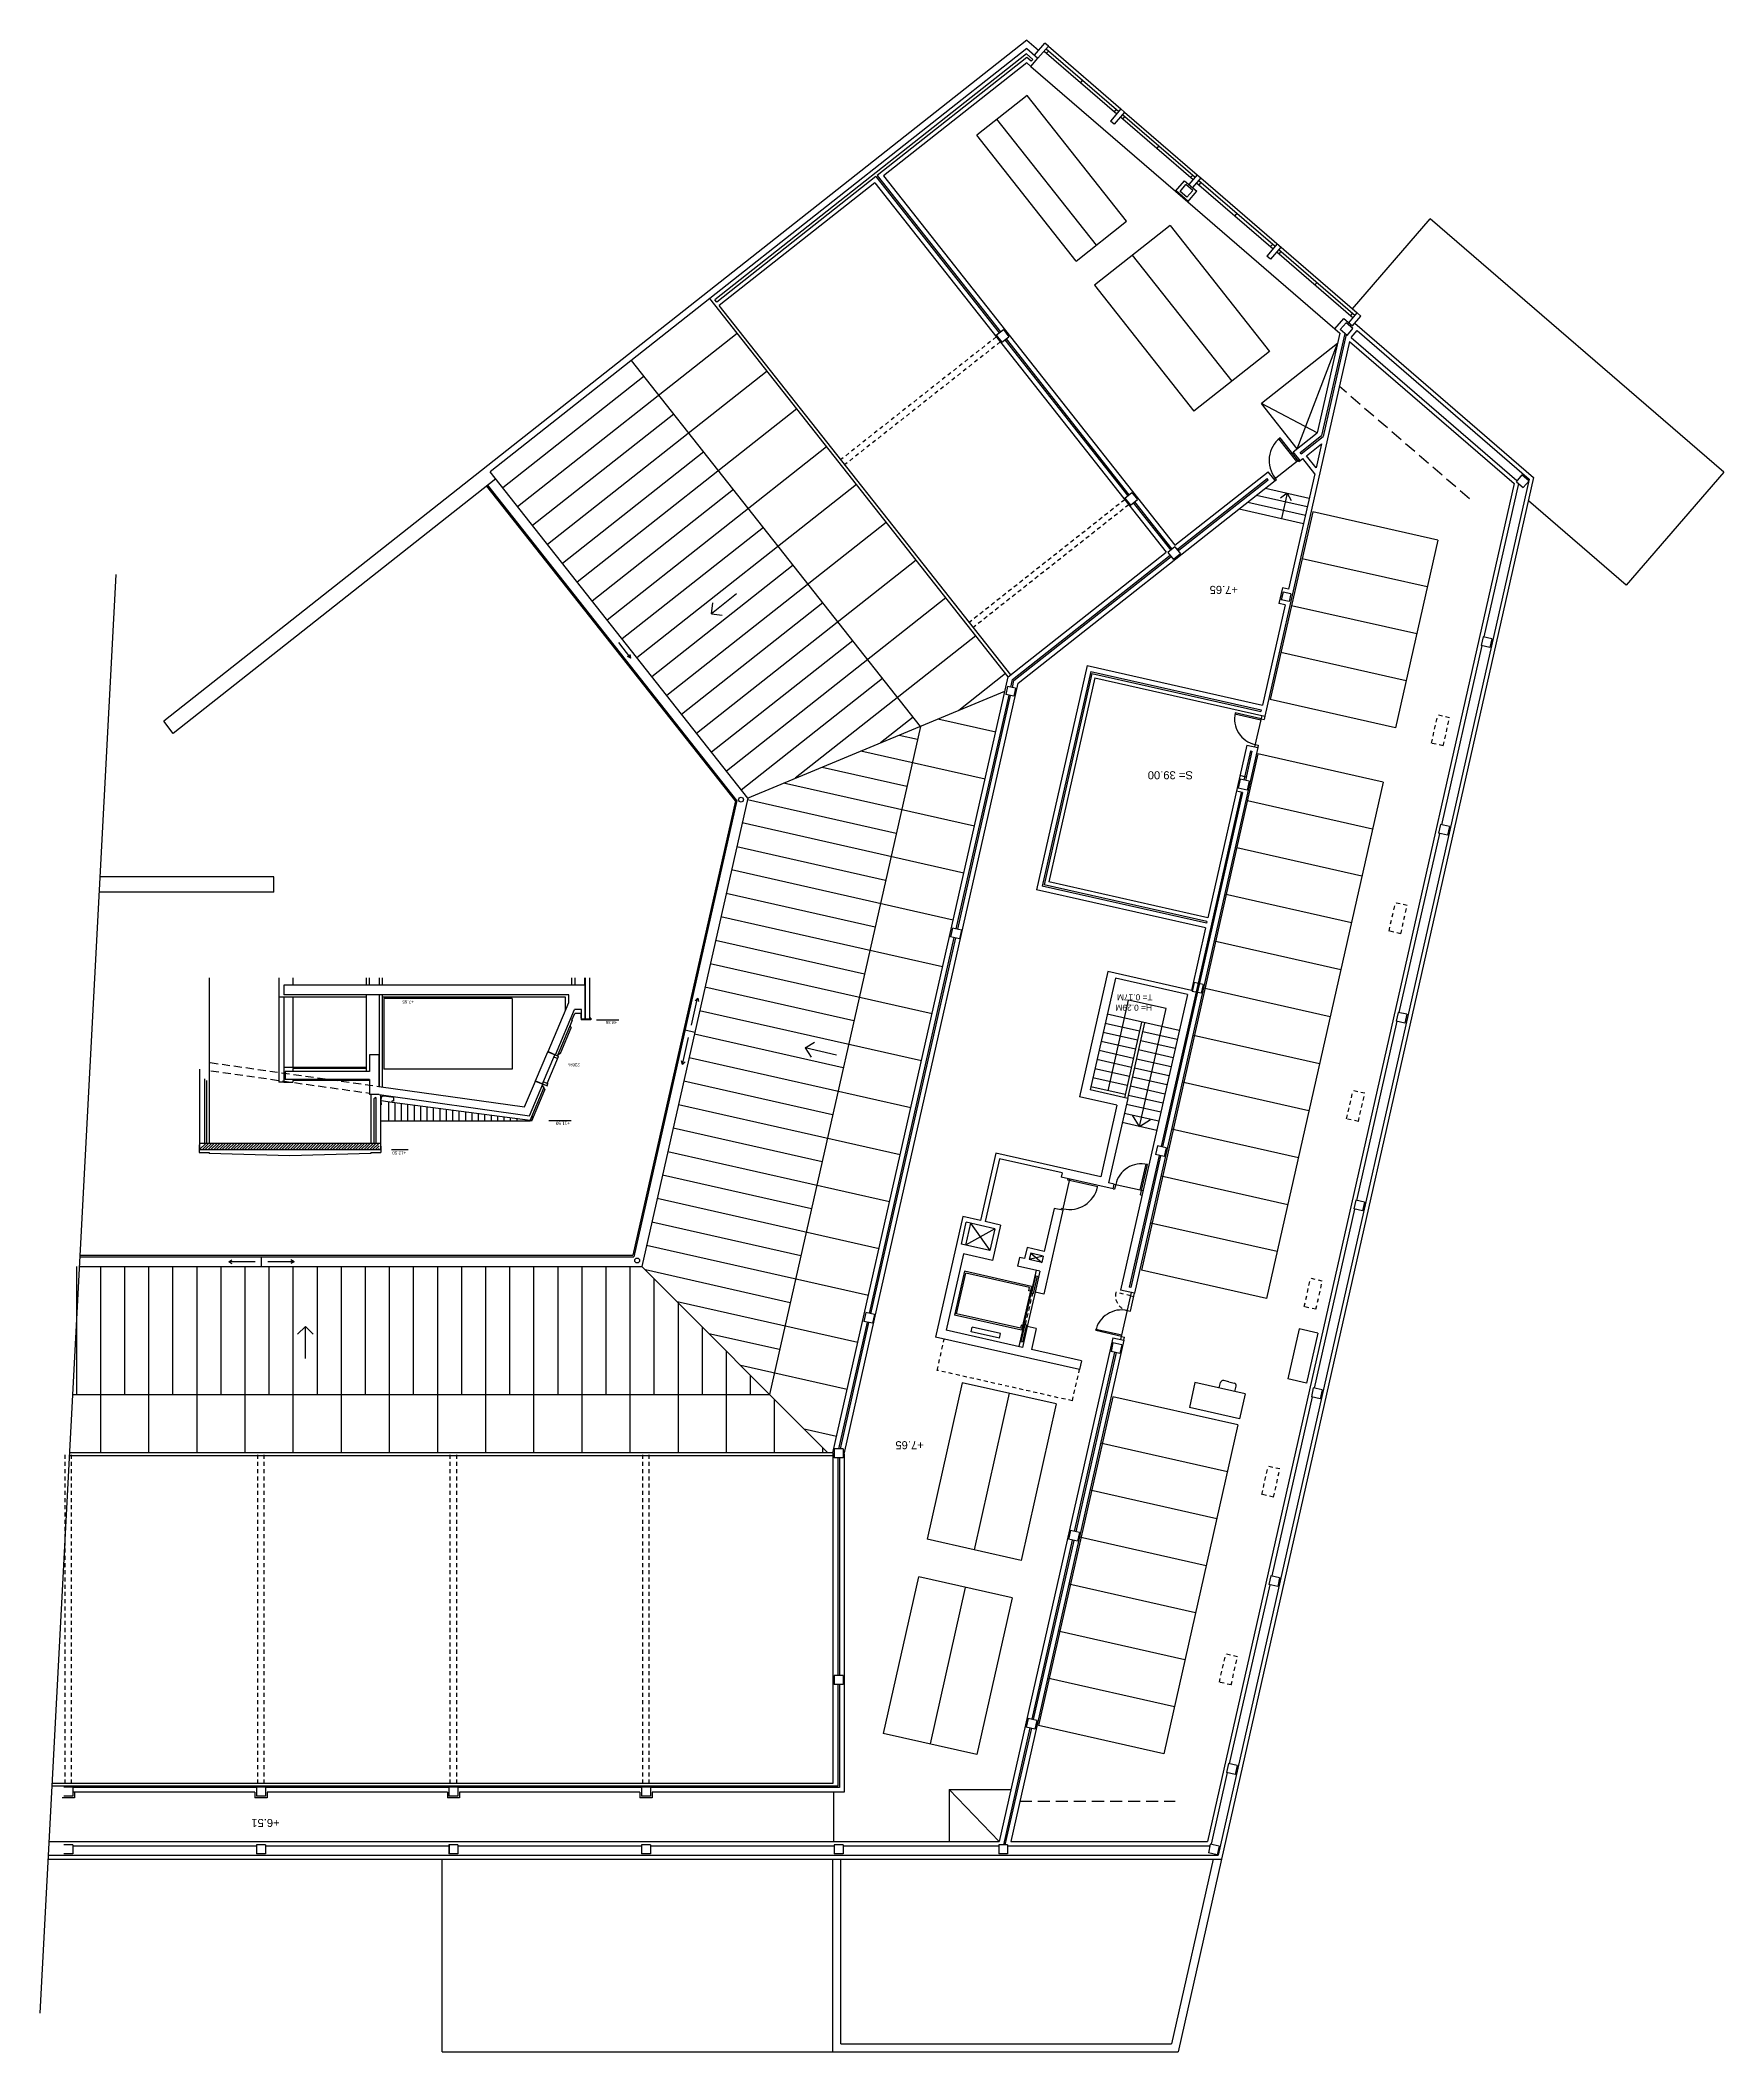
# Model space of a CAD drawing. Extents: x 60 to 232, y 77 to 220.
# Drawn here: x 87.8 to 140.3, y 157.8 to 220.4 of the extents above; entities that cross this region are included whole.
import ezdxf

# ---------------------------------------------------------------- set-up
doc = ezdxf.new("R2010")
doc.units = 0
doc.header["$MEASUREMENT"] = 0
doc.linetypes.add('RAYITAS', pattern=[0.375, 0.25, -0.125])
doc.linetypes.add('RAYITAS2', pattern=[0.1875, 0.125, -0.0625])
doc.layers.get('0').update_dxf_attribs({"linetype": 'CONTINUOUS'})
for name, color, linetype in [('ALB', 7, 'CONTINUOUS'), ('ALBA', 7, 'CONTINUOUS'), ('CARP', 2, 'CONTINUOUS'), ('MUEBLES', 6, 'CONTINUOUS'), ('NIVEL', 7, 'CONTINUOUS'), ('PILARES', 1, 'CONTINUOUS'), ('PROY', 2, 'CONTINUOUS'), ('PROY1', 2, 'RAYITAS'), ('PROY2', 2, 'RAYITAS2'), ('SEC', 1, 'CONTINUOUS'), ('SUPERF', 7, 'CONTINUOUS')]:
    doc.layers.add(name, color=color, linetype=linetype)
doc.styles.add('NIVEL', font='HELVL.SHX', dxfattribs={"height": 0.25})
doc.styles.add('SUPER', font='HELVL.shx', dxfattribs={"height": 0.25})
doc.styles.add('SUPERF', font='HELVL.SHX', dxfattribs={"height": 0.25})

# ---------------------------------------------------------------- blocks, each defined once
blk = doc.blocks.new('*X7')
at = {"color": 0, "ltscale": 2}
for p, q in [((59.58, 394.748), (59.695, 394.863)), ((59.58, 394.837), (59.606, 394.863)), ((59.583, 394.663), (59.783, 394.863)), ((59.671, 394.663), (59.871, 394.863)), ((59.76, 394.663), (59.96, 394.863)), ((59.848, 394.663), (60.048, 394.863)), ((59.937, 394.663), (60.137, 394.863)), ((60.025, 394.663), (60.225, 394.863)), ((60.113, 394.663), (60.313, 394.863)), ((60.202, 394.663), (60.402, 394.863)), ((60.29, 394.663), (60.49, 394.863)), ((60.379, 394.663), (60.579, 394.863)), ((60.467, 394.663), (60.667, 394.863)), ((60.555, 394.663), (60.755, 394.863)), ((60.644, 394.663), (60.844, 394.863)), ((60.732, 394.663), (60.932, 394.863)), ((60.82, 394.663), (61.02, 394.863)), ((60.909, 394.663), (61.109, 394.863)), ((60.997, 394.663), (61.197, 394.863)), ((61.086, 394.663), (61.286, 394.863)), ((61.174, 394.663), (61.374, 394.863)), ((61.262, 394.663), (61.462, 394.863)), ((61.351, 394.663), (61.551, 394.863)), ((61.439, 394.663), (61.639, 394.863)), ((61.528, 394.663), (61.728, 394.863)), ((61.616, 394.663), (61.816, 394.863)), ((61.704, 394.663), (61.904, 394.863)), ((61.793, 394.663), (61.993, 394.863)), ((61.881, 394.663), (62.081, 394.863)), ((61.97, 394.663), (62.17, 394.863)), ((62.058, 394.663), (62.258, 394.863)), ((62.146, 394.663), (62.346, 394.863)), ((62.235, 394.663), (62.435, 394.863)), ((62.323, 394.663), (62.523, 394.863)), ((62.411, 394.663), (62.611, 394.863)), ((62.5, 394.663), (62.7, 394.863)), ((62.588, 394.663), (62.788, 394.863)), ((62.677, 394.663), (62.877, 394.863)), ((62.765, 394.663), (62.965, 394.863)), ((62.853, 394.663), (63.053, 394.863)), ((62.942, 394.663), (63.142, 394.863)), ((63.03, 394.663), (63.23, 394.863)), ((63.119, 394.663), (63.319, 394.863)), ((63.207, 394.663), (63.407, 394.863)), ((63.295, 394.663), (63.495, 394.863)), ((63.384, 394.663), (63.584, 394.863)), ((63.472, 394.663), (63.672, 394.863)), ((63.561, 394.663), (63.761, 394.863)), ((63.649, 394.663), (63.849, 394.863)), ((63.737, 394.663), (63.937, 394.863)), ((63.826, 394.663), (64.026, 394.863)), ((63.914, 394.663), (64.114, 394.863)), ((64.002, 394.663), (64.202, 394.863)), ((64.091, 394.663), (64.291, 394.863)), ((64.179, 394.663), (64.379, 394.863)), ((64.268, 394.663), (64.468, 394.863)), ((64.356, 394.663), (64.556, 394.863)), ((64.444, 394.663), (64.644, 394.863)), ((64.533, 394.663), (64.733, 394.863)), ((64.621, 394.663), (64.821, 394.863)), ((64.71, 394.663), (64.91, 394.863)), ((64.798, 394.663), (64.998, 394.863)), ((64.886, 394.663), (65.086, 394.863)), ((64.975, 394.663), (65.175, 394.863))]:
    blk.add_line(p, q, dxfattribs=at)
blk = doc.blocks.new('SILLA')
at = {"layer": 'MUEBLES'}
for p, q in [((-0.5, 0), (-0.5, 0.167)), ((-0.25, 0.25), (-0.417, 0.25)), ((-0.25, 0.25), (-0.083, 0.25)), ((0, 0), (0, 0.167))]:
    blk.add_line(p, q, dxfattribs=at)
for centre, start, end in [((-0.417, 0.167), 90, 180), ((-0.083, 0.167), 0, 90)]:
    blk.add_arc(centre, 0.0833, start, end, dxfattribs=at)

msp = doc.modelspace()

# ---------------------------------------------------------------- linework, layer by layer
msp.add_line((87.84, 158.95), (90.211, 203.781))
at = {"layer": 'ALB', "ltscale": 2}
for p, q in [((93.107, 191.219), (93.107, 186.067)), ((95.277, 191.219), (95.277, 190.617)), ((104.952, 191.219), (104.952, 189.957)), ((97.997, 190.617), (95.277, 190.617)), ((97.997, 190.617), (97.997, 188.417)), ((104.214, 190.617), (98.497, 190.617)), ((98.497, 190.617), (98.497, 187.818)), ((104.214, 190.212), (104.214, 190.617)), ((104.405, 189.893), (104.495, 190.107)), ((104.702, 190.107), (104.495, 190.107)), ((104.699, 189.982), (104.699, 189.907)), ((104.702, 189.957), (104.702, 190.107)), ((105.002, 189.957), (104.952, 189.957)), ((105.002, 189.957), (105.002, 189.907)), ((105.002, 189.957), (105.002, 189.907)), ((103.961, 188.781), (104.432, 189.893)), ((104.405, 189.893), (104.415, 189.878)), ((104.415, 189.878), (104.423, 189.897)), ((104.423, 189.897), (104.432, 189.893)), ((105.002, 189.907), (104.699, 189.907)), ((103.657, 188.91), (103.664, 188.926)), ((103.657, 188.91), (103.961, 188.781)), ((103.666, 188.925), (103.664, 188.926)), ((97.997, 188.417), (95.427, 188.417)), ((95.427, 188.417), (95.427, 187.967)), ((95.427, 187.967), (95.707, 187.967)), ((98.097, 188.014), (95.707, 188.014)), ((95.707, 188.014), (95.707, 187.967)), ((98.463, 187.326), (98.463, 187.459)), ((98.861, 187.486), (98.543, 187.528)), ((98.861, 187.377), (98.861, 187.486)), ((103.108, 186.767), (103.548, 187.805)), ((103.267, 187.989), (103.275, 188.007)), ((103.27, 187.987), (103.267, 187.989)), ((103.275, 188.007), (103.521, 187.903)), ((103.495, 187.842), (103.521, 187.903)), ((103.495, 187.842), (103.531, 187.791)), ((103.531, 187.791), (103.538, 187.809)), ((103.538, 187.809), (103.548, 187.805)), ((98.463, 187.326), (98.463, 187.254)), ((98.804, 187.334), (98.804, 187.385)), ((98.861, 187.377), (98.804, 187.385)), ((103.108, 186.767), (98.804, 187.334)), ((103.111, 186.761), (103.177, 186.918)), ((103.111, 186.761), (102.961, 186.781)), ((92.797, 185.768), (93.107, 185.768)), ((93.107, 185.768), (93.107, 185.738)), ((98.147, 185.738), (95.622, 185.668)), ((98.147, 185.768), (98.454, 185.768)), ((98.147, 185.768), (98.147, 185.738))]:
    msp.add_line(p, q, dxfattribs=at)
msp.add_arc((98.533, 187.459), 0.07, 82.48417, 180, dxfattribs=at)
at = {"layer": 'ALBA'}
for p, q in [((118.581, 220.174), (108.705, 212.38)), ((118.581, 220.174), (118.933, 219.87)), ((118.82, 219.968), (119.143, 220.342)), ((118.933, 219.87), (119.257, 220.244)), ((119.257, 220.244), (119.143, 220.342)), ((118.578, 220.005), (108.864, 212.34)), ((118.587, 219.898), (113.921, 216.216)), ((118.583, 219.729), (114.119, 216.207)), ((118.578, 220.005), (118.773, 219.837)), ((118.714, 219.616), (118.583, 219.729)), ((118.723, 219.78), (118.587, 219.898)), ((118.714, 219.616), (118.933, 219.87)), ((118.723, 219.78), (118.773, 219.837)), ((121.519, 218.291), (121.192, 217.913)), ((121.633, 218.193), (121.306, 217.815)), ((121.519, 218.291), (121.633, 218.193)), ((121.306, 217.815), (121.192, 217.913)), ((113.882, 216.185), (108.92, 212.269)), ((113.845, 215.99), (109, 212.167)), ((113.845, 215.99), (122.927, 204.48)), ((113.882, 216.185), (117.727, 211.312)), ((113.921, 216.216), (117.766, 211.343)), ((114.119, 216.207), (123.202, 204.697)), ((123.22, 215.726), (123.501, 216.052)), ((123.22, 215.726), (123.599, 215.399)), ((123.24, 215.749), (123.618, 215.422)), ((123.501, 216.052), (123.88, 215.725)), ((123.599, 215.399), (123.88, 215.725)), ((123.895, 216.24), (123.634, 215.937)), ((124.009, 216.142), (123.747, 215.839)), ((123.895, 216.24), (124.009, 216.142)), ((126.389, 214.087), (126.063, 213.709)), ((126.503, 213.989), (126.176, 213.611)), ((126.389, 214.087), (126.503, 213.989)), ((126.176, 213.611), (126.063, 213.709)), ((118.005, 200.595), (108.705, 212.38)), ((108.92, 212.269), (108.864, 212.34)), ((118.083, 200.657), (109, 212.167)), ((128.622, 211.631), (128.883, 211.934)), ((128.997, 211.836), (128.883, 211.934)), ((128.34, 211.306), (127.638, 208.197)), ((128.492, 211.295), (127.773, 208.112)), ((128.535, 211.258), (127.818, 208.084)), ((128.185, 211.441), (128.466, 211.766)), ((128.185, 211.441), (128.34, 211.306)), ((128.466, 211.766), (128.736, 211.533)), ((128.695, 211.171), (128.879, 211.383)), ((128.736, 211.533), (128.997, 211.836)), ((128.804, 211.613), (134.377, 206.802)), ((128.879, 211.383), (134.238, 206.757)), ((117.9, 211.093), (121.73, 206.24)), ((117.939, 211.123), (121.769, 206.271)), ((128.268, 210.987), (125.898, 209.117)), ((128.641, 211.046), (126.002, 199.365)), ((128.641, 211.046), (133.771, 206.617)), ((128.695, 211.171), (133.856, 206.716)), ((127.013, 207.704), (125.898, 209.117)), ((126.89, 207.607), (127.638, 208.197)), ((127.1, 207.582), (127.773, 208.112)), ((127.107, 207.332), (126.89, 207.607)), ((127.131, 207.542), (127.1, 207.582)), ((127.131, 207.542), (127.818, 208.084)), ((127.303, 207.487), (127.765, 207.852)), ((127.598, 207.112), (127.303, 207.487)), ((127.765, 207.852), (127.598, 207.112)), ((123.202, 204.697), (126.105, 206.987)), ((126.322, 206.712), (126.105, 206.987)), ((127.556, 206.924), (126.743, 203.326)), ((127.107, 207.332), (127.185, 207.394)), ((127.556, 206.924), (127.185, 207.394)), ((118.319, 200.397), (126.322, 206.712)), ((123.295, 204.579), (126.08, 206.776)), ((123.326, 204.54), (126.111, 206.737)), ((133.771, 206.617), (124.213, 164.301)), ((134.238, 206.757), (124.553, 163.876)), ((134.377, 206.802), (124.653, 163.751)), ((126.111, 206.737), (126.08, 206.776)), ((133.905, 206.622), (132.825, 201.84)), ((121.903, 206.02), (123.068, 204.544)), ((121.942, 206.051), (123.107, 204.575)), ((118.005, 200.595), (122.927, 204.48)), ((118.139, 200.51), (123.048, 204.384)), ((118.184, 200.482), (123.079, 204.344)), ((123.295, 204.579), (123.326, 204.54)), ((126.548, 203.37), (126.438, 202.883)), ((126.743, 203.326), (126.548, 203.37)), ((126.633, 202.839), (125.926, 199.71)), ((126.633, 202.839), (126.438, 202.883)), ((132.763, 201.567), (131.503, 195.987)), ((112.544, 176.416), (118.005, 200.595)), ((120.464, 200.944), (118.887, 193.962)), ((120.577, 200.764), (119.066, 194.076)), ((120.615, 200.704), (119.126, 194.113)), ((120.464, 200.944), (125.926, 199.71)), ((120.577, 200.764), (125.893, 199.564)), ((120.615, 200.704), (125.882, 199.515)), ((113.842, 180.579), (118.319, 200.397)), ((116.385, 192.743), (118.03, 200.028)), ((116.434, 192.732), (118.079, 200.017)), ((118.085, 200.272), (118.139, 200.51)), ((118.134, 200.261), (118.184, 200.482)), ((120.706, 200.561), (119.27, 194.204)), ((120.706, 200.561), (126.002, 199.365)), ((125.893, 199.564), (125.882, 199.515)), ((125.782, 198.389), (121.941, 181.385)), ((125.44, 198.466), (124.225, 193.085)), ((125.554, 198.287), (125.348, 197.377)), ((125.602, 198.276), (125.397, 197.366)), ((125.44, 198.466), (125.782, 198.389)), ((125.554, 198.287), (125.602, 198.276)), ((125.421, 197.474), (125.226, 197.518)), ((125.311, 196.986), (122.817, 185.945)), ((125.267, 196.996), (124.339, 192.885)), ((125.311, 196.986), (125.116, 197.03)), ((131.442, 195.714), (130.181, 190.135)), ((124.154, 192.773), (118.887, 193.962)), ((124.187, 192.919), (119.066, 194.076)), ((124.198, 192.968), (119.126, 194.113)), ((124.225, 193.085), (119.27, 194.204)), ((113.678, 180.759), (116.323, 192.469)), ((113.727, 180.748), (116.372, 192.458)), ((124.339, 192.885), (122.773, 185.955)), ((124.154, 192.773), (123.714, 190.822)), ((124.198, 192.968), (124.187, 192.919)), ((121.105, 191.411), (120.223, 187.509)), ((121.345, 191.203), (120.558, 187.721)), ((123.714, 190.822), (121.105, 191.411)), ((123.588, 190.696), (121.345, 191.203)), ((123.588, 190.696), (121.507, 181.483)), ((130.12, 189.862), (128.859, 184.282)), ((121.394, 187.245), (120.223, 187.509)), ((121.729, 187.456), (120.558, 187.721)), ((121.729, 187.456), (121.135, 184.828)), ((121.394, 187.245), (120.89, 185.016)), ((117.618, 185.755), (117.143, 183.652)), ((117.731, 185.576), (117.289, 183.619)), ((120.89, 185.016), (117.618, 185.755)), ((119.682, 185.135), (117.731, 185.576)), ((122.707, 185.683), (121.779, 181.576)), ((122.756, 185.671), (121.828, 181.565)), ((119.682, 185.135), (119.653, 185.008)), ((121.272, 184.643), (119.653, 185.008)), ((121.306, 184.789), (121.135, 184.828)), ((121.272, 184.643), (121.306, 184.789)), ((116.587, 183.778), (115.739, 180.022)), ((117.143, 183.652), (116.587, 183.778)), ((119.706, 183.971), (119.117, 181.361)), ((119.433, 184.033), (119.13, 182.691)), ((119.706, 183.971), (119.433, 184.033)), ((128.798, 184.009), (127.538, 178.43)), ((116.546, 182.916), (116.7, 183.598)), ((117.588, 183.398), (116.7, 183.598)), ((117.767, 183.511), (117.289, 183.619)), ((117.588, 183.398), (117.433, 182.715)), ((117.767, 183.511), (117.518, 182.409)), ((116.611, 182.614), (116.073, 180.234)), ((117.433, 182.715), (116.546, 182.916)), ((117.518, 182.409), (116.611, 182.614)), ((118.36, 182.506), (118.298, 182.233)), ((118.516, 182.471), (118.36, 182.506)), ((118.593, 182.812), (118.516, 182.471)), ((119.13, 182.691), (118.593, 182.812)), ((118.707, 182.633), (118.663, 182.437)), ((119.053, 182.349), (118.663, 182.437)), ((119.097, 182.544), (118.707, 182.633)), ((119.097, 182.544), (119.053, 182.349)), ((118.991, 182.076), (118.298, 182.233)), ((118.991, 182.076), (118.843, 181.423)), ((119.117, 181.361), (118.843, 181.423)), ((121.941, 181.385), (121.507, 181.483)), ((121.828, 181.565), (121.779, 181.576)), ((112.894, 176.377), (113.842, 180.579)), ((112.724, 176.537), (113.617, 180.486)), ((112.776, 176.537), (113.665, 180.475)), ((120.226, 179.009), (115.739, 180.022)), ((118.453, 179.696), (116.073, 180.234)), ((121.269, 179.999), (117.724, 164.301)), ((121.611, 179.922), (118.083, 164.301)), ((118.601, 180.35), (118.453, 179.696)), ((118.874, 180.288), (118.601, 180.35)), ((118.874, 180.288), (118.727, 179.635)), ((121.269, 179.999), (121.611, 179.922)), ((120.287, 179.282), (118.727, 179.635)), ((121.321, 179.547), (120.061, 173.967)), ((121.37, 179.536), (120.11, 173.956)), ((120.287, 179.282), (120.226, 179.009)), ((121.321, 179.547), (121.37, 179.536)), ((127.476, 178.156), (126.216, 172.577)), ((112.544, 176.316), (88.759, 176.316)), ((112.544, 176.416), (88.764, 176.416)), ((112.544, 176.416), (112.544, 166.106)), ((112.694, 176.257), (112.694, 169.471)), ((112.744, 176.257), (112.744, 169.471)), ((112.894, 176.377), (112.894, 165.836)), ((119.999, 173.694), (118.739, 168.115)), ((120.048, 173.683), (118.788, 168.104)), ((126.154, 172.304), (124.894, 166.724)), ((112.694, 169.191), (112.694, 166.026)), ((112.744, 169.191), (112.744, 165.986)), ((118.677, 167.841), (117.854, 164.196)), ((118.726, 167.83), (117.905, 164.196)), ((124.832, 166.451), (124.328, 164.218)), ((112.694, 166.026), (88.214, 166.026)), ((112.544, 166.106), (88.219, 166.106)), ((88.908, 165.666), (88.528, 165.666)), ((94.578, 165.986), (88.858, 165.986)), ((94.528, 165.836), (88.858, 165.836)), ((88.908, 165.836), (88.908, 165.666)), ((94.528, 165.836), (94.528, 165.666)), ((94.908, 165.666), (94.528, 165.666)), ((100.578, 165.986), (94.858, 165.986)), ((100.528, 165.836), (94.908, 165.836)), ((94.908, 165.836), (94.908, 165.666)), ((100.528, 165.836), (100.528, 165.666)), ((100.908, 165.666), (100.528, 165.666)), ((106.578, 165.986), (100.858, 165.986)), ((106.529, 165.836), (100.908, 165.836)), ((100.908, 165.836), (100.908, 165.666)), ((106.529, 165.836), (106.529, 165.666)), ((106.909, 165.666), (106.529, 165.666)), ((112.744, 165.986), (106.858, 165.986)), ((106.909, 165.836), (106.909, 165.666)), ((112.894, 165.836), (106.909, 165.836)), ((116.168, 165.926), (118.091, 165.926)), ((116.168, 165.926), (116.168, 164.301)), ((88.123, 164.301), (117.724, 164.301)), ((118.083, 164.301), (124.213, 164.301)), ((88.094, 163.751), (124.653, 163.751)), ((88.101, 163.876), (124.553, 163.876)), ((88.858, 164.171), (94.579, 164.171)), ((94.858, 164.171), (100.579, 164.171)), ((100.858, 164.171), (106.579, 164.171)), ((106.858, 164.171), (112.579, 164.171)), ((112.859, 164.171), (117.708, 164.171)), ((117.988, 164.171), (124.291, 164.171))]:
    msp.add_line(p, q, dxfattribs=at)
at = {"layer": 'ALBA', "ltscale": 2}
for p, q in [((92.807, 188.368), (92.807, 186.018)), ((98.147, 187.58), (98.147, 186.067)), ((98.447, 187.574), (98.447, 186.067)), ((92.797, 186.008), (92.797, 185.768)), ((95.622, 185.668), (93.107, 185.738)), ((98.454, 185.972), (98.454, 185.768))]:
    msp.add_line(p, q, dxfattribs=at)
at = {"layer": 'CARP'}
for p, q in [((119.126, 220.093), (121.388, 218.14)), ((119.191, 220.169), (121.454, 218.216)), ((119.202, 220.028), (119.267, 220.103)), ((120.323, 219.192), (120.257, 219.117)), ((121.313, 218.205), (121.378, 218.281)), ((121.502, 218.042), (123.765, 216.089)), ((121.567, 218.118), (123.83, 216.164)), ((121.578, 217.977), (121.643, 218.052)), ((122.699, 217.141), (122.633, 217.065)), ((123.689, 216.154), (123.754, 216.23)), ((123.878, 215.991), (126.259, 213.936)), ((123.943, 216.066), (126.324, 214.011)), ((123.954, 215.925), (124.019, 216.001)), ((124.009, 216.142), (128.883, 211.934)), ((125.134, 215.039), (125.068, 214.963)), ((126.183, 214.001), (126.248, 214.077)), ((126.372, 213.838), (128.753, 211.783)), ((126.438, 213.913), (128.818, 211.858)), ((126.448, 213.772), (126.513, 213.848)), ((127.628, 212.886), (127.562, 212.81)), ((128.677, 211.848), (128.742, 211.924)), ((126.997, 207.309), (126.44, 208.015)), ((127.067, 207.301), (126.479, 208.047)), ((126.291, 206.752), (127.076, 207.371)), ((127.067, 207.301), (127.107, 207.332)), ((125.746, 206.258), (127.325, 205.902)), ((126.019, 206.473), (127.384, 206.165)), ((126.322, 206.712), (126.361, 206.743)), ((126.361, 206.743), (126.33, 206.783)), ((126.701, 206.319), (126.495, 206.166)), ((126.701, 206.319), (126.523, 205.529)), ((126.701, 206.319), (126.822, 206.092)), ((125.201, 205.828), (127.206, 205.375)), ((125.473, 206.043), (127.265, 205.638)), ((125.874, 199.25), (125.069, 199.432)), ((125.883, 199.289), (125.078, 199.471)), ((125.905, 199.387), (125.684, 198.411)), ((126.002, 199.365), (125.98, 199.267)), ((125.883, 199.289), (125.98, 199.267)), ((125.701, 198.484), (125.798, 198.462)), ((125.798, 198.462), (125.782, 198.389)), ((95.119, 193.881), (95.119, 194.361)), ((122.164, 189.839), (121.631, 187.478)), ((121.729, 187.456), (122.262, 189.817)), ((119.706, 183.971), (119.926, 184.947)), ((119.867, 184.909), (119.878, 184.958)), ((122.12, 184.605), (122.302, 185.41)), ((122.126, 184.45), (122.341, 185.401)), ((120.793, 184.7), (119.867, 184.909)), ((121.272, 184.643), (121.321, 184.632)), ((121.306, 184.789), (122.208, 184.585)), ((121.354, 184.778), (121.321, 184.632)), ((122.126, 184.45), (122.175, 184.439)), ((119.657, 183.982), (119.668, 184.031)), ((119.717, 184.02), (119.668, 184.031)), ((118.73, 181.602), (116.643, 182.074)), ((118.67, 181.564), (116.68, 182.014)), ((118.866, 181.93), (118.915, 181.919)), ((118.697, 181.456), (118.648, 181.467)), ((118.745, 181.394), (118.793, 181.383)), ((121.513, 179.944), (121.844, 181.407)), ((121.815, 180.824), (121.941, 181.385)), ((121.822, 181.31), (121.919, 181.288)), ((118.422, 180.236), (116.334, 180.708)), ((118.384, 180.296), (116.394, 180.746)), ((121.717, 180.846), (121.815, 180.824)), ((116.851, 180.181), (116.884, 180.327)), ((117.729, 179.983), (117.762, 180.129)), ((118.455, 180.383), (118.406, 180.394)), ((118.524, 180.418), (118.573, 180.407)), ((121.535, 180.042), (120.731, 180.223)), ((121.544, 180.081), (120.739, 180.262)), ((121.535, 180.042), (121.633, 180.02)), ((121.611, 179.922), (121.633, 180.02)), ((118.403, 179.882), (118.452, 179.871))]:
    msp.add_line(p, q, dxfattribs=at)
for centre, radius, start, end in [((127.036, 207.34), 0.9, 128.27716, 218.27716), ((125.883, 199.289), 0.825, 167.27255, 257.27255), ((122.159, 184.596), 0.825, 77.27255, 167.27255), ((119.915, 184.898), 0.9, 257.27255, 347.27255), ((121.535, 180.042), 0.825, 77.27255, 167.27255)]:
    msp.add_arc(centre, radius, start, end, dxfattribs=at)
at = {"layer": 'MUEBLES'}
for p, q in [((127.493, 205.74), (126.171, 199.887)), ((131.395, 204.858), (127.493, 205.74)), ((131.395, 204.858), (130.073, 199.006)), ((131.065, 203.395), (127.163, 204.277)), ((130.734, 201.932), (126.832, 202.813)), ((130.404, 200.469), (126.502, 201.35)), ((130.073, 199.006), (126.171, 199.887)), ((125.789, 198.196), (122.154, 182.102)), ((129.691, 197.315), (125.789, 198.196)), ((129.691, 197.315), (126.056, 181.22)), ((129.361, 195.852), (125.459, 196.733)), ((129.03, 194.389), (125.129, 195.27)), ((128.7, 192.926), (124.749, 193.818)), ((128.369, 191.462), (124.419, 192.355)), ((128.039, 189.999), (124.088, 190.892)), ((127.708, 188.536), (123.782, 189.423)), ((127.378, 187.073), (123.427, 187.965)), ((127.047, 185.61), (123.097, 186.502)), ((126.717, 184.147), (122.767, 185.039)), ((126.386, 182.684), (122.436, 183.576)), ((126.056, 181.22), (122.154, 182.102)), ((127.068, 180.278), (126.716, 178.718)), ((127.654, 180.146), (127.068, 180.278)), ((127.654, 180.146), (127.301, 178.586)), ((127.301, 178.586), (126.716, 178.718)), ((121.265, 178.163), (118.951, 167.921)), ((125.166, 177.282), (121.265, 178.163)), ((123.826, 178.61), (123.65, 177.829)), ((125.387, 178.257), (123.826, 178.61)), ((125.387, 178.257), (125.211, 177.477)), ((125.211, 177.477), (123.65, 177.829)), ((125.166, 177.282), (122.853, 167.04)), ((124.836, 175.819), (120.886, 176.711)), ((124.506, 174.356), (120.555, 175.248)), ((124.175, 172.892), (120.225, 173.785)), ((123.845, 171.429), (119.894, 172.322)), ((123.514, 169.966), (119.564, 170.858)), ((123.184, 168.503), (119.233, 169.395)), ((122.853, 167.04), (118.951, 167.921))]:
    msp.add_line(p, q, dxfattribs=at)
at = {"layer": 'MUEBLES', "ltscale": 2}
for p, q in [((102.547, 190.567), (98.547, 190.567)), ((98.547, 190.567), (98.547, 188.367)), ((102.547, 190.567), (102.547, 188.367)), ((102.547, 188.367), (98.547, 188.367))]:
    msp.add_line(p, q, dxfattribs=at)
at = {"layer": 'PILARES'}
for p, q in [((123.362, 215.722), (123.545, 215.934)), ((123.574, 215.54), (123.362, 215.722)), ((123.757, 215.751), (123.545, 215.934)), ((123.574, 215.54), (123.757, 215.751)), ((117.635, 211.24), (117.855, 211.414)), ((117.635, 211.24), (117.809, 211.02)), ((117.855, 211.414), (118.028, 211.194)), ((128.351, 211.416), (128.534, 211.628)), ((128.563, 211.233), (128.351, 211.416)), ((128.746, 211.445), (128.534, 211.628)), ((128.563, 211.233), (128.746, 211.445)), ((117.809, 211.02), (118.028, 211.194)), ((133.841, 206.677), (134.024, 206.889)), ((134.024, 206.889), (134.236, 206.706)), ((121.638, 206.167), (121.858, 206.341)), ((121.858, 206.341), (122.031, 206.121)), ((133.841, 206.677), (134.053, 206.494)), ((134.053, 206.494), (134.236, 206.706)), ((121.638, 206.167), (121.812, 205.947)), ((121.812, 205.947), (122.031, 206.121)), ((123.197, 204.646), (122.978, 204.472)), ((122.978, 204.472), (123.151, 204.253)), ((123.371, 204.426), (123.151, 204.253)), ((123.197, 204.646), (123.371, 204.426)), ((126.569, 203.237), (126.514, 202.994)), ((126.813, 203.182), (126.569, 203.237)), ((126.813, 203.182), (126.758, 202.939)), ((126.758, 202.939), (126.514, 202.994)), ((132.801, 201.845), (132.739, 201.572)), ((133.074, 201.784), (132.801, 201.845)), ((133.012, 201.511), (132.739, 201.572)), ((133.074, 201.784), (133.012, 201.511)), ((117.988, 200.294), (117.933, 200.05)), ((118.177, 199.995), (117.933, 200.05)), ((118.232, 200.239), (117.988, 200.294)), ((118.232, 200.239), (118.177, 199.995)), ((125.236, 197.403), (125.174, 197.13)), ((125.448, 197.068), (125.174, 197.13)), ((125.509, 197.341), (125.236, 197.403)), ((125.509, 197.341), (125.448, 197.068)), ((131.479, 195.993), (131.417, 195.72)), ((131.69, 195.658), (131.417, 195.72)), ((131.752, 195.931), (131.479, 195.993)), ((131.752, 195.931), (131.69, 195.658)), ((116.273, 192.768), (116.211, 192.495)), ((116.484, 192.433), (116.211, 192.495)), ((116.546, 192.706), (116.273, 192.768)), ((116.546, 192.706), (116.484, 192.433)), ((123.805, 191.068), (123.743, 190.795)), ((124.016, 190.733), (123.743, 190.795)), ((124.078, 191.006), (123.805, 191.068)), ((124.078, 191.006), (124.016, 190.733)), ((130.157, 190.14), (130.095, 189.867)), ((130.43, 190.079), (130.157, 190.14)), ((130.43, 190.079), (130.368, 189.805)), ((130.368, 189.805), (130.095, 189.867)), ((122.656, 185.981), (122.594, 185.708)), ((122.868, 185.646), (122.594, 185.708)), ((122.929, 185.919), (122.656, 185.981)), ((122.929, 185.919), (122.868, 185.646)), ((128.835, 184.288), (128.773, 184.015)), ((129.108, 184.226), (128.835, 184.288)), ((129.047, 183.953), (128.773, 184.015)), ((129.108, 184.226), (129.047, 183.953)), ((113.566, 180.785), (113.504, 180.512)), ((113.839, 180.723), (113.566, 180.785)), ((113.839, 180.723), (113.777, 180.45)), ((113.777, 180.45), (113.504, 180.512)), ((121.27, 179.845), (121.209, 179.572)), ((121.482, 179.51), (121.209, 179.572)), ((121.544, 179.783), (121.27, 179.845)), ((121.544, 179.783), (121.482, 179.51)), ((127.513, 178.435), (127.452, 178.162)), ((127.725, 178.1), (127.452, 178.162)), ((127.786, 178.373), (127.513, 178.435)), ((127.786, 178.373), (127.725, 178.1)), ((112.579, 176.537), (112.579, 176.257)), ((112.859, 176.537), (112.579, 176.537)), ((112.859, 176.257), (112.579, 176.257)), ((112.859, 176.537), (112.859, 176.257)), ((119.949, 173.993), (119.887, 173.719)), ((120.16, 173.658), (119.887, 173.719)), ((120.222, 173.931), (119.949, 173.993)), ((120.222, 173.931), (120.16, 173.658)), ((126.191, 172.583), (126.13, 172.309)), ((126.464, 172.521), (126.191, 172.583)), ((126.464, 172.521), (126.403, 172.248)), ((126.403, 172.248), (126.13, 172.309)), ((112.579, 169.471), (112.579, 169.191)), ((112.859, 169.471), (112.579, 169.471)), ((112.859, 169.471), (112.859, 169.191)), ((112.859, 169.191), (112.579, 169.191)), ((118.627, 168.14), (118.565, 167.867)), ((118.9, 168.078), (118.627, 168.14)), ((118.9, 168.078), (118.838, 167.805)), ((118.838, 167.805), (118.565, 167.867)), ((124.869, 166.73), (124.808, 166.457)), ((125.081, 166.395), (124.808, 166.457)), ((125.143, 166.668), (124.869, 166.73)), ((125.143, 166.668), (125.081, 166.395)), ((88.858, 165.996), (88.578, 165.996)), ((88.858, 165.716), (88.578, 165.716)), ((88.858, 165.996), (88.858, 165.716)), ((94.578, 165.996), (94.578, 165.716)), ((94.858, 165.996), (94.578, 165.996)), ((94.858, 165.716), (94.578, 165.716)), ((94.858, 165.996), (94.858, 165.716)), ((100.858, 165.996), (100.578, 165.996)), ((100.578, 165.996), (100.578, 165.716)), ((100.858, 165.716), (100.578, 165.716)), ((100.858, 165.996), (100.858, 165.716)), ((106.578, 165.996), (106.578, 165.716)), ((106.858, 165.996), (106.578, 165.996)), ((106.858, 165.716), (106.578, 165.716)), ((106.859, 165.996), (106.579, 165.996)), ((106.579, 165.996), (106.579, 165.716)), ((106.859, 165.716), (106.579, 165.716)), ((106.858, 165.996), (106.858, 165.716)), ((106.859, 165.996), (106.859, 165.716)), ((88.858, 164.196), (88.578, 164.196)), ((88.858, 163.916), (88.578, 163.916)), ((88.859, 164.196), (88.579, 164.196)), ((88.859, 163.916), (88.579, 163.916)), ((88.858, 164.196), (88.858, 163.916)), ((88.859, 164.196), (88.859, 163.916)), ((94.858, 164.196), (94.578, 164.196)), ((94.578, 164.196), (94.578, 163.916)), ((94.858, 163.916), (94.578, 163.916)), ((94.579, 164.196), (94.579, 163.916)), ((94.859, 164.196), (94.579, 164.196)), ((94.859, 163.916), (94.579, 163.916)), ((94.858, 164.196), (94.858, 163.916)), ((94.859, 164.196), (94.859, 163.916)), ((100.578, 164.196), (100.578, 163.916)), ((100.858, 164.196), (100.578, 164.196)), ((100.858, 163.916), (100.578, 163.916)), ((100.859, 164.196), (100.579, 164.196)), ((100.579, 164.196), (100.579, 163.916)), ((100.859, 163.916), (100.579, 163.916)), ((100.858, 164.196), (100.858, 163.916)), ((100.859, 164.196), (100.859, 163.916)), ((106.858, 164.196), (106.578, 164.196)), ((106.578, 164.196), (106.578, 163.916)), ((106.858, 163.916), (106.578, 163.916)), ((106.579, 164.196), (106.579, 163.916)), ((106.859, 164.196), (106.579, 164.196)), ((106.859, 163.916), (106.579, 163.916)), ((106.858, 164.196), (106.858, 163.916)), ((106.859, 164.196), (106.859, 163.916)), ((112.579, 164.196), (112.579, 163.916)), ((112.859, 164.196), (112.579, 164.196)), ((112.859, 164.196), (112.579, 164.196)), ((112.579, 164.196), (112.579, 163.916)), ((112.859, 163.916), (112.579, 163.916)), ((112.859, 163.916), (112.579, 163.916)), ((112.859, 164.196), (112.859, 163.916)), ((112.859, 164.196), (112.859, 163.916)), ((117.708, 164.196), (117.708, 163.916)), ((117.988, 164.196), (117.708, 164.196)), ((117.988, 164.196), (117.708, 164.196)), ((117.708, 164.196), (117.708, 163.916)), ((117.988, 163.916), (117.708, 163.916)), ((117.988, 163.916), (117.708, 163.916)), ((117.988, 164.196), (117.988, 163.916)), ((117.988, 164.196), (117.988, 163.916)), ((124.303, 164.223), (124.242, 163.95)), ((124.515, 163.888), (124.242, 163.95)), ((124.576, 164.161), (124.303, 164.223)), ((124.576, 164.161), (124.515, 163.888))]:
    msp.add_line(p, q, dxfattribs=at)
at = {"layer": 'PROY'}
for p, q in [((118.587, 220.433), (91.691, 199.209)), ((118.587, 220.433), (118.95, 220.119)), ((119.257, 220.244), (121.519, 218.291)), ((118.714, 219.616), (123.22, 215.726)), ((118.596, 218.715), (117.026, 217.476)), ((121.694, 214.79), (118.596, 218.715)), ((121.633, 218.193), (123.895, 216.24)), ((120.752, 214.047), (117.654, 217.972)), ((120.124, 213.551), (117.026, 217.476)), ((123.599, 215.399), (128.185, 211.441)), ((120.124, 213.551), (121.694, 214.79)), ((123.049, 214.659), (120.694, 212.8)), ((123.049, 214.659), (126.146, 210.734)), ((128.732, 212.065), (131.153, 214.87)), ((140.304, 206.97), (131.153, 214.87)), ((121.872, 213.73), (124.969, 209.804)), ((120.694, 212.8), (123.791, 208.875)), ((108.705, 212.38), (101.863, 206.981)), ((109.56, 211.297), (102.718, 205.898)), ((126.146, 210.734), (123.791, 208.875)), ((127.013, 207.704), (128.268, 210.987)), ((110.489, 210.12), (103.647, 204.721)), ((115.268, 199.052), (106.268, 210.457)), ((106.658, 209.963), (102.253, 206.487)), ((107.587, 208.785), (103.182, 205.309)), ((111.418, 208.942), (104.576, 203.543)), ((127.638, 208.197), (125.898, 209.117)), ((108.516, 207.608), (104.112, 204.132)), ((112.347, 207.765), (105.505, 202.365)), ((109.886, 196.814), (101.863, 206.981)), ((140.304, 206.97), (137.266, 203.45)), ((102.037, 206.761), (91.988, 198.832)), ((109.504, 196.727), (101.759, 206.542)), ((109.553, 196.738), (101.794, 206.57)), ((109.445, 206.43), (105.041, 202.954)), ((113.277, 206.587), (106.435, 201.188)), ((137.266, 203.45), (134.214, 206.084)), ((110.375, 205.252), (105.97, 201.777)), ((114.206, 205.409), (107.364, 200.01)), ((111.304, 204.075), (106.899, 200.599)), ((115.135, 204.232), (108.293, 198.833)), ((109.541, 203.182), (108.756, 202.562)), ((112.233, 202.897), (107.828, 199.422)), ((108.756, 202.562), (108.796, 202.899)), ((108.756, 202.562), (109.093, 202.522)), ((116.064, 203.054), (109.222, 197.655)), ((116.993, 201.877), (111.362, 197.433)), ((106.25, 201.181), (105.867, 201.667)), ((106.248, 201.18), (106.141, 201.227)), ((106.248, 201.18), (106.227, 201.295)), ((113.162, 201.72), (108.758, 198.244)), ((117.923, 200.699), (116.463, 199.547)), ((114.091, 200.542), (109.687, 197.067)), ((109.882, 196.819), (117.903, 200.144)), ((115.041, 199.339), (114.023, 198.536)), ((91.988, 198.832), (91.691, 199.209)), ((115.268, 199.052), (110.566, 178.237)), ((114.61, 198.779), (115.177, 198.651)), ((117.615, 198.869), (115.81, 199.277)), ((117.284, 197.406), (113.409, 198.281)), ((112.208, 197.784), (114.847, 197.188)), ((116.954, 195.943), (111.007, 197.286)), ((109.504, 196.727), (106.307, 182.571)), ((109.553, 196.738), (106.343, 182.526)), ((109.886, 196.814), (106.59, 182.217)), ((109.877, 196.773), (114.516, 195.725)), ((116.623, 194.48), (109.712, 196.041)), ((109.547, 195.309), (114.186, 194.262)), ((95.119, 194.361), (89.713, 194.361)), ((116.293, 193.017), (109.381, 194.578)), ((95.119, 193.881), (89.687, 193.881)), ((113.855, 192.798), (109.216, 193.846)), ((115.962, 191.554), (109.051, 193.115)), ((113.525, 191.335), (108.886, 192.383)), ((115.632, 190.09), (108.72, 191.652)), ((108.135, 189.744), (108.325, 190.584)), ((108.328, 190.587), (108.252, 190.499)), ((108.328, 190.587), (108.358, 190.475)), ((113.194, 189.872), (108.555, 190.92)), ((115.302, 188.627), (108.39, 190.188)), ((123.335, 189.575), (121.091, 190.081)), ((121.117, 187.697), (121.754, 190.521)), ((122.925, 190.257), (121.754, 190.521)), ((122.095, 186.584), (122.925, 190.257)), ((107.857, 188.513), (108.047, 189.353)), ((108.238, 189.515), (107.937, 189.583)), ((112.864, 188.409), (108.225, 189.457)), ((122.036, 189.273), (120.963, 189.516)), ((122.1, 189.556), (121.027, 189.798)), ((123.271, 189.292), (122.198, 189.534)), ((114.971, 187.164), (108.059, 188.725)), ((111.679, 189.032), (111.966, 189.213)), ((111.679, 189.032), (111.861, 188.745)), ((112.655, 188.811), (111.679, 189.032)), ((121.909, 188.707), (120.836, 188.95)), ((121.973, 188.99), (120.9, 189.233)), ((123.079, 188.443), (122.006, 188.685)), ((123.143, 188.726), (122.07, 188.968)), ((123.207, 189.009), (122.134, 189.251)), ((107.859, 188.513), (107.828, 188.626)), ((107.859, 188.513), (107.935, 188.602)), ((121.717, 187.859), (120.644, 188.101)), ((121.781, 188.142), (120.708, 188.384)), ((121.845, 188.425), (120.772, 188.667)), ((122.951, 187.877), (121.878, 188.12)), ((123.015, 188.16), (121.942, 188.403)), ((112.533, 186.946), (107.894, 187.994)), ((121.653, 187.576), (120.58, 187.818)), ((122.824, 187.312), (121.751, 187.554)), ((122.887, 187.594), (121.815, 187.837)), ((114.641, 185.701), (107.729, 187.262)), ((122.696, 186.746), (121.623, 186.988)), ((122.76, 187.029), (121.687, 187.271)), ((122.095, 186.584), (121.874, 186.932)), ((122.095, 186.584), (122.439, 186.804)), ((112.203, 185.483), (107.564, 186.531)), ((122.632, 186.463), (121.559, 186.705)), ((114.31, 184.238), (107.398, 185.799)), ((111.872, 184.02), (107.233, 185.067)), ((113.98, 182.775), (107.068, 184.336)), ((111.542, 182.556), (106.903, 183.604)), ((116.827, 183.57), (116.673, 182.887)), ((117.588, 183.398), (116.673, 182.887)), ((116.827, 183.57), (117.433, 182.715)), ((89.087, 182.526), (106.343, 182.526)), ((89.089, 182.571), (106.307, 182.571)), ((93.713, 182.37), (93.816, 182.425)), ((94.735, 182.217), (94.735, 182.526)), ((95.756, 182.37), (95.653, 182.425)), ((113.649, 181.312), (106.738, 182.873)), ((119.097, 182.544), (118.663, 182.437)), ((118.707, 182.633), (119.053, 182.349)), ((88.967, 182.217), (88.967, 178.237)), ((89.071, 182.217), (106.59, 182.217)), ((89.717, 182.217), (89.717, 176.416)), ((90.467, 182.217), (90.467, 178.237)), ((91.217, 182.217), (91.217, 176.416)), ((91.967, 182.217), (91.967, 178.237)), ((92.717, 182.217), (92.717, 176.416)), ((93.467, 182.217), (93.467, 178.237)), ((93.713, 182.37), (93.816, 182.315)), ((94.535, 182.37), (93.713, 182.37)), ((94.217, 182.217), (94.217, 176.416)), ((95.756, 182.37), (94.935, 182.37)), ((94.967, 182.217), (94.967, 178.237)), ((95.756, 182.37), (95.653, 182.315)), ((95.717, 182.217), (95.717, 176.416)), ((96.467, 182.217), (96.467, 178.237)), ((97.217, 182.217), (97.217, 176.416)), ((97.967, 182.217), (97.967, 178.237)), ((98.717, 182.217), (98.717, 176.416)), ((99.467, 182.217), (99.467, 178.237)), ((100.217, 182.217), (100.217, 176.416)), ((100.967, 182.217), (100.967, 178.237)), ((101.717, 182.217), (101.717, 176.416)), ((102.467, 182.217), (102.467, 178.237)), ((103.217, 182.217), (103.217, 176.416)), ((103.967, 182.217), (103.967, 178.237)), ((104.717, 182.217), (104.717, 176.416)), ((105.467, 182.217), (105.467, 178.237)), ((106.217, 182.217), (106.217, 176.416)), ((106.591, 182.223), (112.381, 176.416)), ((111.211, 181.093), (106.702, 182.112)), ((106.967, 181.847), (106.967, 178.237)), ((116.643, 182.074), (116.334, 180.708)), ((116.394, 180.746), (116.68, 182.014)), ((118.874, 182.103), (118.336, 179.723)), ((118.745, 181.394), (118.866, 181.93)), ((118.793, 181.383), (118.915, 181.919)), ((118.73, 181.602), (118.422, 180.236)), ((118.843, 181.423), (118.601, 180.35)), ((118.648, 181.467), (118.67, 181.564)), ((113.319, 179.848), (107.692, 181.119)), ((107.717, 181.094), (107.717, 176.416)), ((96.102, 180.356), (95.862, 180.116)), ((96.102, 180.356), (96.342, 180.116)), ((96.102, 179.356), (96.102, 180.356)), ((108.467, 180.342), (108.467, 178.237)), ((110.881, 179.63), (108.681, 180.127)), ((117.729, 179.983), (116.851, 180.181)), ((117.762, 180.129), (116.884, 180.327)), ((118.406, 180.394), (118.384, 180.296)), ((118.524, 180.418), (118.403, 179.882)), ((118.573, 180.407), (118.452, 179.871)), ((109.217, 179.59), (109.217, 176.416)), ((112.988, 178.385), (109.671, 179.135)), ((109.967, 178.838), (109.967, 178.237)), ((88.86, 178.237), (110.566, 178.237)), ((110.717, 178.086), (110.717, 176.416)), ((116.57, 178.599), (115.477, 173.72)), ((119.498, 177.943), (116.57, 178.599)), ((118.034, 178.271), (116.941, 173.392)), ((119.498, 177.943), (118.405, 173.064)), ((112.658, 176.922), (111.65, 177.15)), ((112.217, 176.581), (112.217, 176.416)), ((118.405, 173.064), (115.477, 173.72)), ((115.205, 172.551), (114.111, 167.672)), ((118.132, 171.895), (115.215, 172.549)), ((116.668, 172.223), (115.575, 167.344)), ((118.132, 171.895), (117.03, 167.018)), ((117.03, 167.018), (114.111, 167.672)), ((112.559, 165.836), (112.559, 164.301)), ((117.724, 164.301), (116.168, 165.926)), ((100.369, 157.751), (100.369, 163.751)), ((112.544, 157.751), (112.544, 163.751)), ((112.794, 158.001), (112.794, 163.751)), ((124.396, 163.751), (123.098, 158.001)), ((124.653, 163.751), (123.298, 157.751)), ((112.794, 158.001), (123.098, 158.001)), ((100.369, 157.751), (123.298, 157.751))]:
    msp.add_line(p, q, dxfattribs=at)
at = {"layer": 'PROY', "ltscale": 2}
for p, q in [((95.707, 191.219), (95.707, 190.987)), ((97.997, 191.219), (97.997, 190.987)), ((98.087, 191.219), (98.087, 190.987)), ((98.407, 191.219), (98.407, 190.987)), ((98.497, 191.219), (98.497, 190.987)), ((104.402, 190.987), (104.402, 191.219)), ((104.512, 190.987), (104.512, 191.219)), ((104.797, 191.219), (104.797, 190.987)), ((104.827, 191.219), (104.827, 189.927)), ((95.277, 190.617), (95.277, 187.967)), ((95.427, 190.617), (95.427, 188.417)), ((95.707, 190.617), (95.707, 188.417)), ((97.997, 190.687), (97.997, 190.617)), ((98.407, 190.687), (98.407, 187.831)), ((98.497, 190.687), (98.497, 190.617)), ((104.952, 189.927), (104.827, 189.927)), ((104.952, 189.957), (104.952, 189.927)), ((104.952, 189.927), (104.952, 189.927)), ((104.061, 188.889), (104.386, 189.657)), ((104.359, 189.72), (104.386, 189.657)), ((105.174, 189.907), (105.869, 189.907)), ((103.275, 188.007), (103.657, 188.91)), ((103.492, 187.915), (103.874, 188.818)), ((103.641, 187.928), (103.996, 188.766)), ((103.847, 188.753), (103.969, 188.702)), ((103.961, 188.781), (103.996, 188.766)), ((103.977, 188.819), (104.061, 188.889)), ((92.957, 188.069), (92.957, 186.067)), ((97.997, 188.387), (95.707, 188.387)), ((95.707, 188.387), (95.707, 188.294)), ((97.997, 188.417), (97.997, 188.294)), ((93.017, 188.014), (93.017, 186.067)), ((95.427, 187.967), (95.277, 187.967)), ((98.297, 187.487), (98.237, 187.443)), ((98.237, 187.443), (98.237, 186.067)), ((98.297, 187.487), (98.297, 186.067)), ((103.157, 186.755), (103.57, 187.729)), ((103.519, 187.98), (103.661, 187.92)), ((103.521, 187.903), (103.634, 187.855)), ((103.541, 187.777), (103.57, 187.729)), ((103.634, 187.855), (103.661, 187.92)), ((98.804, 187.334), (98.463, 187.378)), ((98.7, 186.761), (98.7, 187.348)), ((98.9, 186.761), (98.9, 187.322)), ((99.1, 186.761), (99.1, 187.295)), ((99.3, 186.761), (99.3, 187.269)), ((99.5, 186.761), (99.5, 187.243)), ((99.7, 186.761), (99.7, 187.216)), ((99.9, 186.761), (99.9, 187.19)), ((100.1, 186.761), (100.1, 187.164)), ((100.3, 186.761), (100.3, 187.137)), ((100.5, 186.761), (100.5, 187.111)), ((100.7, 186.761), (100.7, 187.084)), ((100.9, 186.761), (100.9, 187.058)), ((101.1, 186.761), (101.1, 187.032)), ((101.3, 186.761), (101.3, 187.005)), ((101.5, 186.761), (101.5, 186.979)), ((101.7, 186.761), (101.7, 186.952)), ((101.9, 186.761), (101.9, 186.926)), ((102.1, 186.761), (102.1, 186.9)), ((102.3, 186.761), (102.3, 186.873)), ((102.5, 186.761), (102.5, 186.847)), ((102.7, 186.761), (102.7, 186.82)), ((98.447, 186.761), (103.111, 186.761)), ((102.961, 186.761), (102.961, 186.781)), ((103.157, 186.755), (103.111, 186.761)), ((103.694, 186.767), (104.389, 186.767)), ((98.788, 185.867), (99.309, 185.867))]:
    msp.add_line(p, q, dxfattribs=at)
at = {"layer": 'PROY'}
for centre in [(109.68, 196.768), (106.441, 182.407)]:
    msp.add_circle(centre, 0.075, dxfattribs=at)
at = {"layer": 'PROY1', "ltscale": 1.5}
for p, q in [((132.377, 206.144), (128.324, 209.643)), ((118.366, 165.556), (123.21, 165.556))]:
    msp.add_line(p, q, dxfattribs=at)
at = {"layer": 'PROY2'}
for p, q in [((117.634, 211.188), (112.79, 207.365)), ((117.758, 211.031), (112.914, 207.208)), ((121.637, 206.115), (116.793, 202.293)), ((121.761, 205.958), (116.916, 202.136)), ((131.195, 198.528), (131.394, 199.405)), ((131.759, 199.323), (131.394, 199.405)), ((131.561, 198.445), (131.759, 199.323)), ((131.561, 198.445), (131.195, 198.528)), ((129.873, 192.675), (130.072, 193.553)), ((130.438, 193.47), (130.072, 193.553)), ((130.239, 192.592), (130.438, 193.47)), ((130.239, 192.592), (129.873, 192.675)), ((128.552, 186.822), (128.75, 187.7)), ((129.116, 187.618), (128.75, 187.7)), ((128.917, 186.74), (129.116, 187.618)), ((128.917, 186.74), (128.552, 186.822)), ((127.23, 180.97), (127.428, 181.848)), ((127.794, 181.765), (127.428, 181.848)), ((118.549, 180.413), (118.769, 181.388)), ((121.822, 181.31), (121.358, 181.414)), ((127.595, 180.887), (127.794, 181.765)), ((127.595, 180.887), (127.23, 180.97)), ((115.791, 178.985), (116.012, 179.961)), ((120.005, 178.034), (115.791, 178.985)), ((120.005, 178.034), (120.226, 179.009)), ((88.619, 166.106), (88.619, 176.416)), ((88.819, 166.106), (88.819, 176.416)), ((94.619, 166.106), (94.619, 176.416)), ((94.819, 166.106), (94.819, 176.416)), ((100.619, 166.106), (100.619, 176.416)), ((100.819, 166.106), (100.819, 176.416)), ((106.619, 166.106), (106.619, 176.416)), ((106.819, 166.106), (106.819, 176.416)), ((125.908, 175.117), (126.106, 175.995)), ((126.472, 175.913), (126.106, 175.995)), ((126.274, 175.035), (126.472, 175.913)), ((126.274, 175.035), (125.908, 175.117)), ((124.586, 169.265), (124.784, 170.143)), ((125.15, 170.06), (124.784, 170.143)), ((124.952, 169.182), (125.15, 170.06)), ((124.952, 169.182), (124.586, 169.265))]:
    msp.add_line(p, q, dxfattribs=at)
at = {"layer": 'PROY2', "ltscale": 2}
for p, q in [((93.134, 188.574), (98.397, 187.832)), ((93.16, 188.318), (98.097, 187.623))]:
    msp.add_line(p, q, dxfattribs=at)
at = {"layer": 'PROY2'}
msp.add_arc((121.822, 181.31), 0.475, 167.27255, 257.27255, dxfattribs=at)
at = {"layer": 'SEC', "ltscale": 2}
for p, q in [((104.807, 190.987), (95.427, 190.987)), ((95.427, 190.987), (95.427, 190.687)), ((104.314, 190.687), (95.427, 190.687)), ((104.314, 190.448), (104.314, 190.687)), ((104.807, 190.987), (104.807, 189.927)), ((103.666, 188.917), (104.314, 190.448)), ((103.896, 188.819), (104.492, 190.227)), ((104.707, 190.227), (104.492, 190.227)), ((104.707, 189.927), (104.707, 190.227)), ((104.807, 189.927), (104.707, 189.927)), ((98.097, 188.812), (98.097, 188.294)), ((98.397, 188.812), (98.097, 188.812)), ((98.397, 188.812), (98.397, 187.832)), ((103.666, 188.917), (103.896, 188.819)), ((98.097, 188.294), (95.477, 188.294)), ((95.477, 188.294), (95.477, 188.044)), ((98.097, 188.044), (95.477, 188.044)), ((98.097, 188.044), (98.097, 187.58)), ((98.403, 187.58), (98.097, 187.58)), ((98.397, 187.832), (102.935, 187.193)), ((98.403, 187.58), (103.091, 186.92)), ((102.935, 187.193), (103.276, 187.996)), ((103.091, 186.92), (103.506, 187.899)), ((103.276, 187.996), (103.506, 187.899)), ((92.807, 186.067), (92.807, 185.867)), ((92.807, 186.067), (98.446, 186.067)), ((92.807, 185.867), (98.446, 185.867)), ((98.446, 186.067), (98.446, 185.867))]:
    msp.add_line(p, q, dxfattribs=at)

# ---------------------------------------------------------------- block references
at = {"layer": 'MUEBLES', "rotation": 347.2725509594768}
msp.add_blockref('SILLA', (125.072, 178.328), dxfattribs=at)
at = {"layer": 'PROY', "ltscale": 2, "rotation": 180.0000000000005}
msp.add_blockref('*X7', (157.982, 580.73), dxfattribs=at)

# ---------------------------------------------------------------- texts
at = {"layer": 'NIVEL'}
for s, height, style, p in [('+7.65', 0.25, 'NIVEL', (125.166, 203.43)), ('T= 0.17M', 0.1875, 'SUPERF', (122.506, 190.703)), ('H= 0.29M', 0.1875, 'SUPERF', (122.488, 190.379)), ('+7.65', 0.25, 'NIVEL', (115.373, 176.777)), ('+6.51', 0.25, 'NIVEL', (95.302, 165.006))]:
    msp.add_text(s, height=height, rotation=180, dxfattribs=dict(at, style=style)).set_placement(p)
at = {"layer": 'NIVEL', "ltscale": 2, "style": 'NIVEL'}
for s, p in [('+7.65', (99.48, 190.518)), ('+8.36', (105.822, 189.874)), ('236%', (104.656, 188.556)), ('+11.50', (104.342, 186.734)), ('+12.50', (99.243, 185.812))]:
    msp.add_text(s, height=0.1, rotation=180, dxfattribs=at).set_placement(p)
at = {"layer": 'SUPERF', "style": 'SUPER'}
msp.add_text('S= 39.00', height=0.25, rotation=180, dxfattribs=at).set_placement((123.761, 197.654))

doc.saveas('drawing.dxf')
